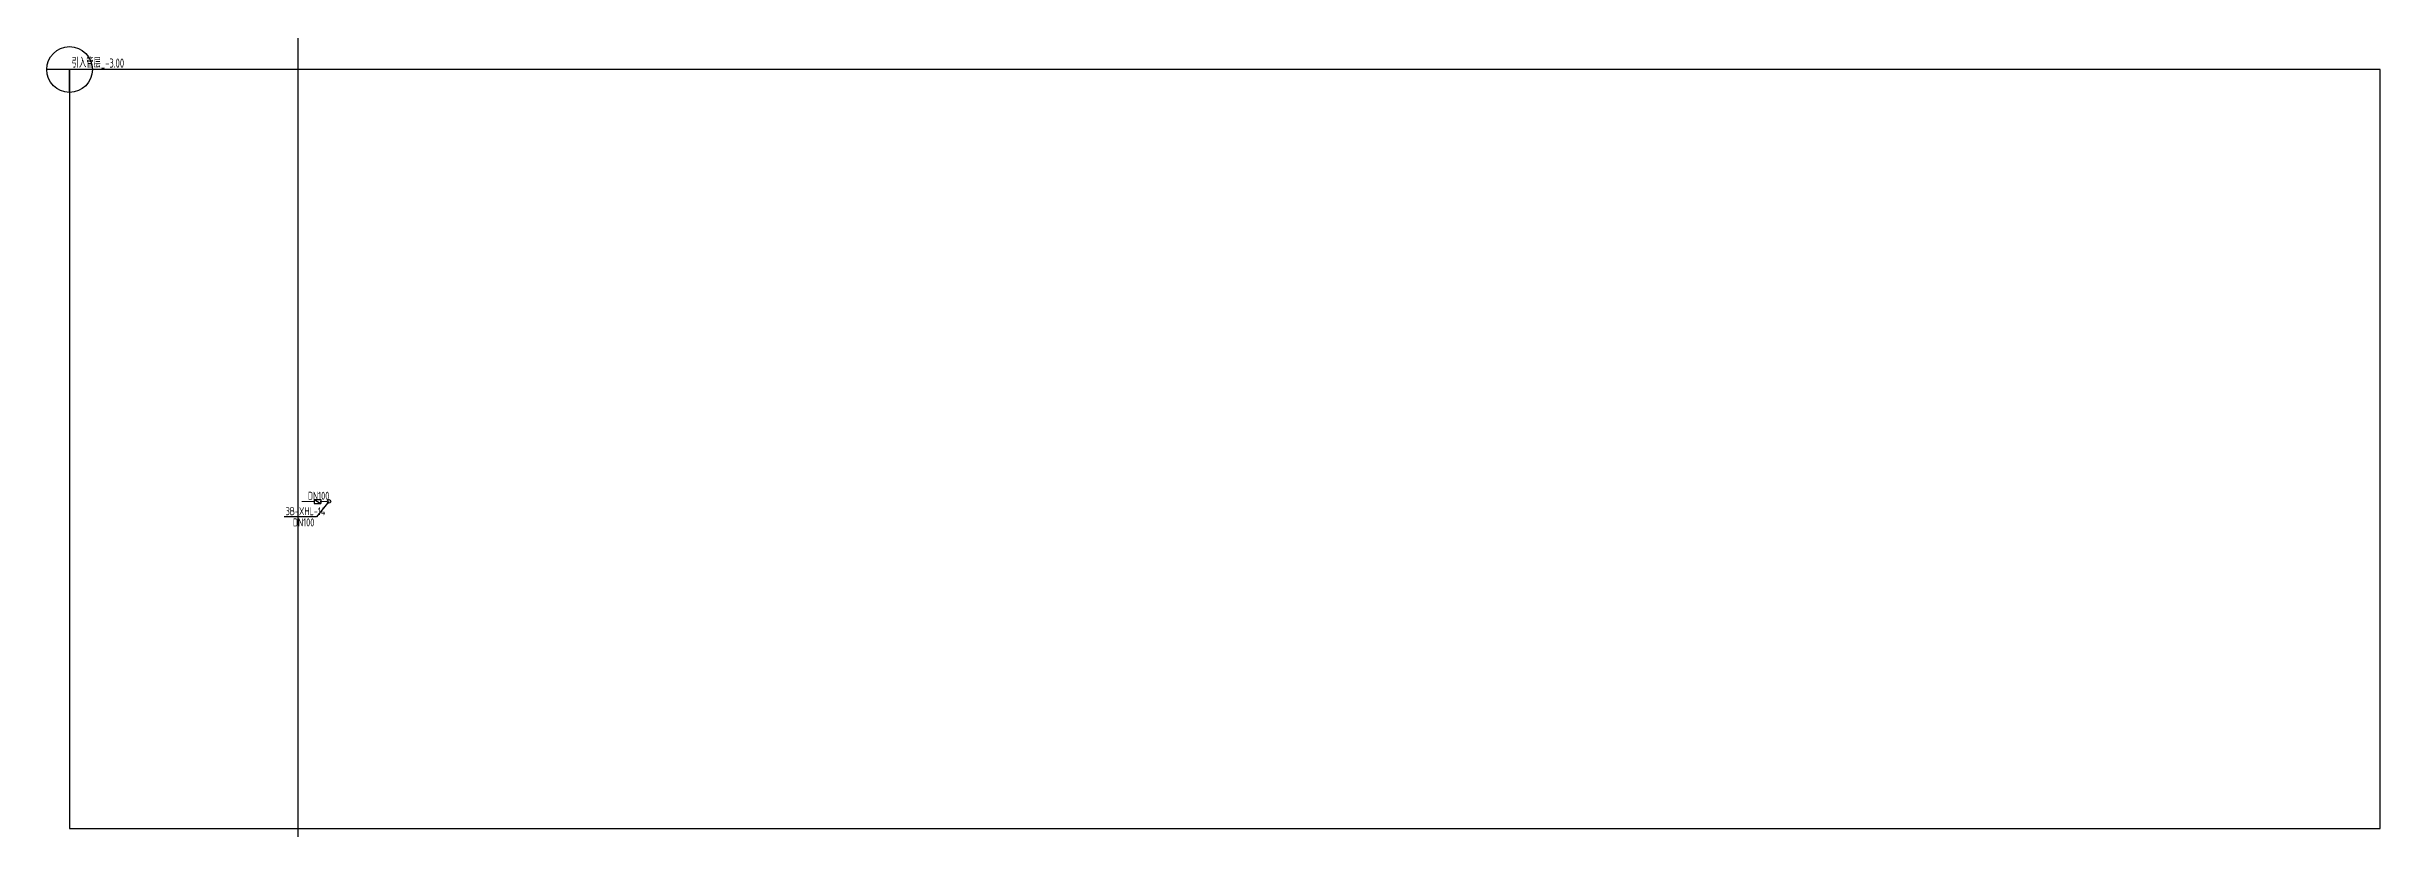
# Model space of a CAD drawing. Extents: x 403957 to 506045, y 100259 to 641020.
# Drawn here: x 403957 to 506045, y 100259 to 134460 of the extents above; entities that cross this region are included whole.
import ezdxf

# ---------------------------------------------------------------- set-up
doc = ezdxf.new("R2010")
doc.units = 0
doc.header["$LTSCALE"] = 1000
doc.layers.get('0').update_dxf_attribs({"linetype": 'CONTINUOUS'})
for name, color, linetype in [('DIM_消防', 3, 'CONTINUOUS'), ('PIPE-消防', 1, 'CONTINUOUS'), ('S-Xh_注释', 3, 'CONTINUOUS'), ('TEXT_消防', 7, 'CONTINUOUS'), ('VALVE_消防', 7, 'CONTINUOUS'), ('VPIPE-消防', 1, 'CONTINUOUS')]:
    doc.layers.add(name, color=color, linetype=linetype)
doc.styles.add('_TWT_PIPEDN', font='GBENOR', dxfattribs={"width": 0.7, "height": 3.5, "bigfont": 'GBCBIG'})
doc.styles.add('_TWT_SERIAL', font='GBENOR', dxfattribs={"width": 0.7, "height": 3.5, "bigfont": 'GBCBIG'})
doc.styles.get("Standard").update_dxf_attribs({"font": 'GBENOR', "bigfont": 'GBCBIG'})

# ---------------------------------------------------------------- blocks, each defined once
blk = doc.blocks.new('Floorbase')
for p, q in [((0, 0), (-1000, 0)), ((0, -1000), (0, 0))]:
    blk.add_line(p, q)
blk.add_circle((0, 0), 1000)
at = {"style": '_TWT_PIPEDN', "width": 0.8}
blk.add_attdef('Elevation', (92, 81), '', height=400, dxfattribs=at)
blk = doc.blocks.new('$VALVE$00000316')
for p, q in [((-125, 72), (125, -72)), ((-125, 72), (-125, -72)), ((-125, 72), (125, 72)), ((125, 72), (125, -72)), ((-125, -72), (125, -72))]:
    blk.add_line(p, q)
at = {"const_width": 21.1}
blk.add_lwpolyline([(-11, 0, 1), (11, 0, 1)], format="xyb", close=True, dxfattribs=at)
for p in [(-125, 0), (125, 0)]:
    blk.add_point(p)
at = {"color": 7, "flags": 9}
for tag in ['XSIZE', 'YSIZE']:
    blk.add_attdef(tag, (0, 0), '', height=0.5, dxfattribs=at)

msp = doc.modelspace()

# ---------------------------------------------------------------- linework, layer by layer
msp.add_xline((414957.1, 224920.9), (0, 1))
at = {"layer": 'DIM_消防'}
for p, q in [((416307.1, 114560.3), (415757.2, 113889.6)), ((415757.2, 113889.6), (414352.9, 113889.6))]:
    msp.add_line(p, q, dxfattribs=at)
at = {"layer": 'PIPE-消防', "const_width": 50}
for points in [[(415656.7, 114560.3), (415113.4, 114560.3)], [(416227.1, 114560.3), (415956.3, 114560.3)]]:
    msp.add_lwpolyline(points, dxfattribs=at)
at = {"layer": 'S-Xh_注释'}
msp.add_lwpolyline([(404957.1, 100259), (506045.1, 100259), (506045.1, 133460.3), (404957.1, 133460.3)], close=True, dxfattribs=at)
at = {"layer": 'VPIPE-消防'}
msp.add_circle((416307.1, 114560.3), 80, dxfattribs=at)

# ---------------------------------------------------------------- block references
at = {"layer": 'S-Xh_注释', "color": 0}
msp.add_blockref('Floorbase', (404957.1, 133460.3), dxfattribs=at).add_auto_attribs({'Elevation': '引入管层_-3.00'})
at = {"layer": 'VALVE_消防', "xscale": -1.2, "yscale": -1.2, "zscale": 1.2, "rotation": 180}
msp.add_blockref('$VALVE$00000316', (415806.5, 114560.3), dxfattribs=at)

# ---------------------------------------------------------------- texts
at = {"layer": 'DIM_消防', "color": 7, "style": '_TWT_SERIAL', "width": 0.7}
for s, p in [('3B-XHL-14', (414411.9, 113959.6)), ('DN100', (414728.3, 113469.6))]:
    msp.add_text(s, height=350, dxfattribs=at).set_placement(p)
at = {"layer": 'TEXT_消防', "style": '_TWT_PIPEDN', "width": 0.7}
msp.add_text('DN100', height=350, dxfattribs=at).set_placement((415383.5, 114635.3))

doc.saveas('drawing.dxf')
